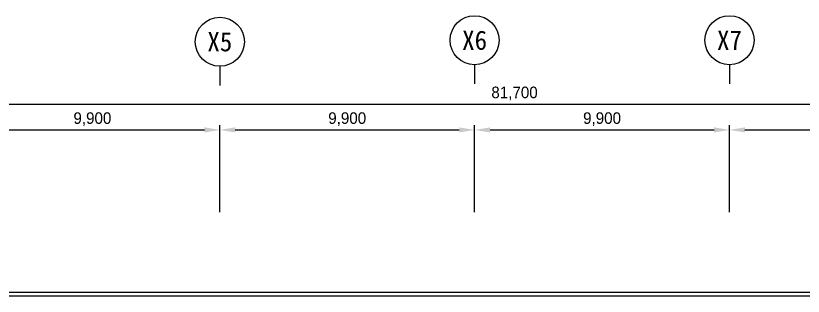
# Model space of a CAD drawing. Header units: millimetres. Extents: x 592430 to 684586, y -483905 to -416366.
# Drawn here: x 623406 to 653999, y -427279 to -416366 of the extents above; entities that cross this region are included whole.
import ezdxf
from ezdxf.enums import TextEntityAlignment as Align

# ---------------------------------------------------------------- set-up
doc = ezdxf.new("R2010")
doc.units = ezdxf.units.MM
doc.header["$LTSCALE"] = 500
doc.layers.add('DIM', color=7, linetype='Continuous')
doc.layers.add('동물실', color=9, linetype='Continuous')
doc.styles.add('돋움', font='DotumChe.ttf')
doc.styles.add('울릉도l', font='Dotum.ttf')

msp = doc.modelspace()

# ---------------------------------------------------------------- linework, layer by layer
at = {"color": 251}
for p, q in [((631334, -418328), (631334, -419078)), ((641232, -418271), (641232, -419021)), ((651134, -418271), (651134, -419021))]:
    msp.add_line(p, q, dxfattribs=at)
for centre in [(641232, -417318), (651134, -417318), (631334, -417376)]:
    msp.add_circle(centre, 953, dxfattribs=at)
at = {"layer": 'DIM', "color": 251, "transparency": 16777216}
for p, q in [((631334, -418328), (631334, -419078)), ((602533, -419808), (683033, -419808)), ((631333, -424008), (631333, -420621)), ((631333, -424008), (631333, -420621)), ((641233, -424008), (641233, -420621)), ((641233, -424008), (641233, -420621)), ((651133, -424008), (651133, -420621)), ((651133, -424008), (651133, -420621)), ((622033, -420808), (630733, -420808)), ((631933, -420808), (640633, -420808)), ((641833, -420808), (650533, -420808)), ((651733, -420808), (660433, -420808))]:
    msp.add_line(p, q, dxfattribs=at)
for points in [[(630733, -420708), (630733, -420908), (631333, -420808)], [(631933, -420708), (631933, -420908), (631333, -420808)], [(640633, -420708), (640633, -420908), (641233, -420808)], [(641833, -420708), (641833, -420908), (641233, -420808)], [(650533, -420708), (650533, -420908), (651133, -420808)], [(651733, -420708), (651733, -420908), (651133, -420808)]]:
    msp.add_solid(points, dxfattribs=at)
at = {"layer": '동물실', "color": 251}
for p, q in [((684313, -427128), (608884, -427129)), ((684313, -427128), (609615, -427129)), ((684163, -427278), (611383, -427279)), ((684163, -427278), (611383, -427279))]:
    msp.add_line(p, q, dxfattribs=at)

# ---------------------------------------------------------------- texts
at = {"color": 251, "style": '돋움'}
for tag, p in [('X6', (641232, -417318)), ('X7', (651134, -417318)), ('X5', (631334, -417376))]:
    msp.add_attdef(tag, text='1', height=750, dxfattribs=at).set_placement(p, align=Align.MIDDLE_CENTER)
at = {"layer": 'DIM', "color": 251, "transparency": 16777216, "char_height": 450, "attachment_point": 5, "style": '울릉도l'}
for s, insert in [('81,700', (642783, -419390)), ('9,900', (626383, -420390)), ('9,900', (636283, -420390)), ('9,900', (646183, -420390))]:
    msp.add_mtext(s, dxfattribs=dict(at, insert=insert))

doc.saveas('drawing.dxf')
